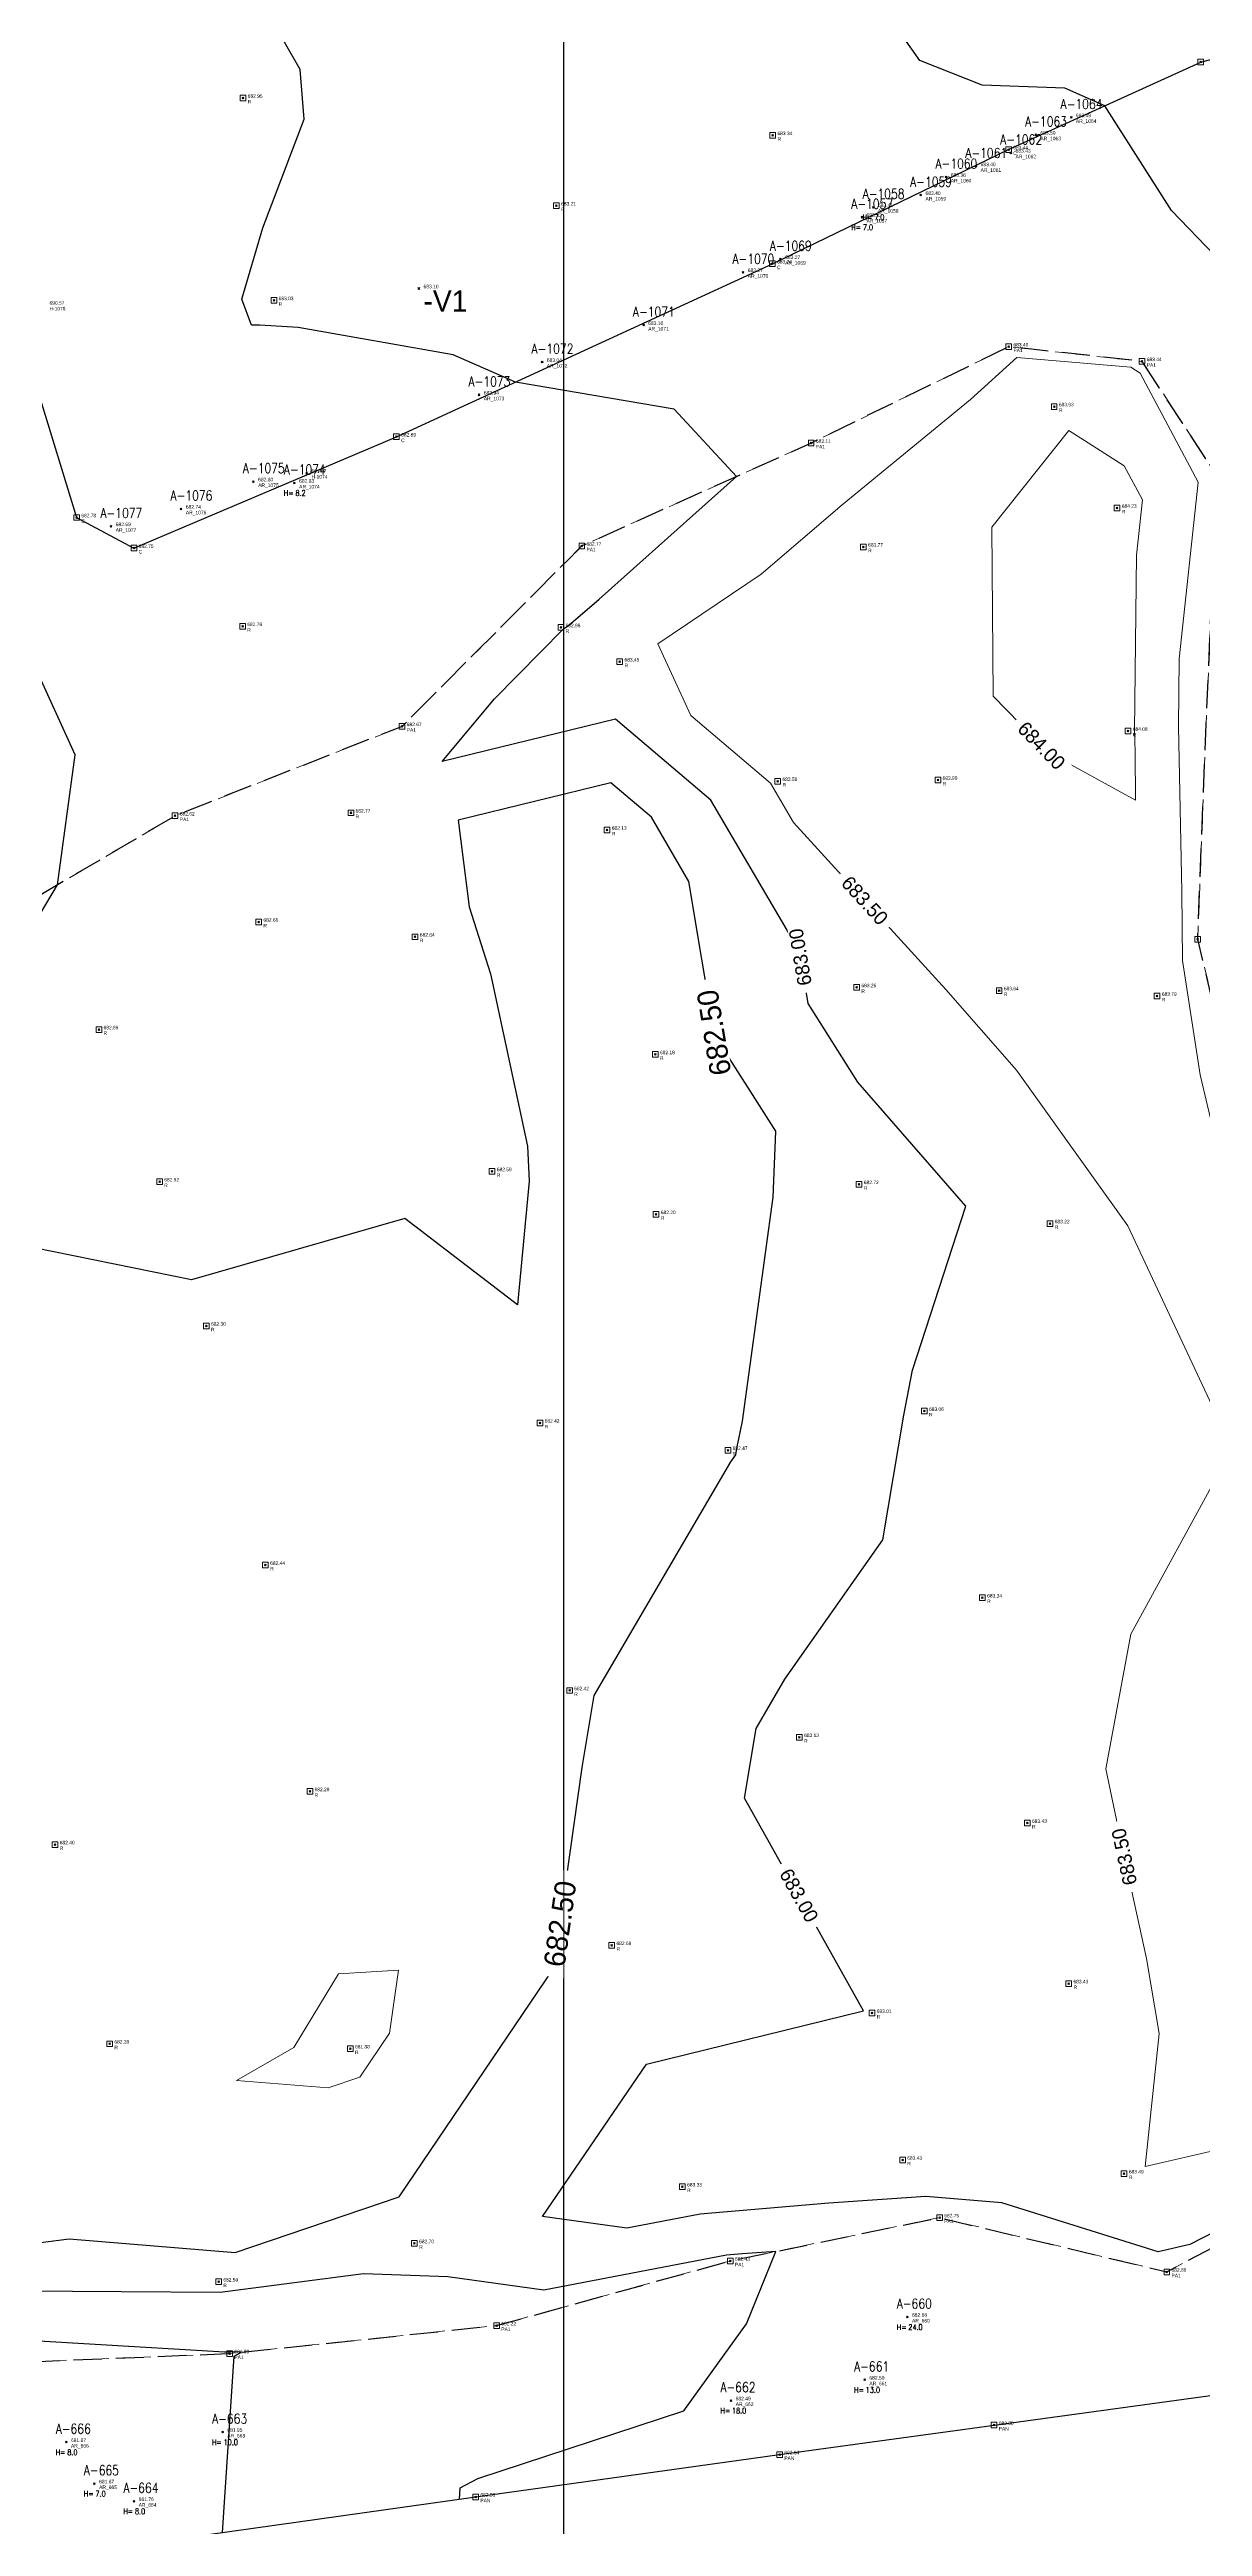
# Model space of a CAD drawing. Extents: x 350769 to 354978, y 6304672 to 6307963.
# Drawn here: x 352681.7 to 352722.7, y 6305811.5 to 6305899.6 of the extents above; entities that cross this region are included whole.
import ezdxf

# ---------------------------------------------------------------- set-up
doc = ezdxf.new("R2010")
doc.units = 0
doc.header["$PDMODE"] = 35
doc.header["$PDSIZE"] = 0.03
for name, pattern in [('4.0 - LO RECABARREN - DESNIVEL NUEVO$0$HIDDEN', [0.375, 0.25, -0.125]), ('CONTINUOS', [0]), ('DASHED', [19.05, 12.7, -6.35]), ('HIDDENX2', [0.75, 0.5, -0.25])]:
    doc.linetypes.add(name, pattern=pattern)
doc.layers.get('0').update_dxf_attribs({"linetype": 'CONTINUOUS'})
doc.layers.get('Defpoints').update_dxf_attribs({"linetype": 'CONTINUOUS'})
for name, color, linetype in [('02_Geo ext_Acotamiento', 7, 'CONTINUOUS'), ('02_Geo ext_Geometria', 2, 'CONTINUOUS'), ('1-ACOPIO', 252, 'HIDDENX2'), ('1-ARBOL H1', 7, 'CONTINUOUS'), ('1-ARBOL H2', 1, 'CONTINUOUS'), ('1-ARBOL H3', 241, 'CONTINUOUS'), ('1-ARBOL NOMBRE', 3, 'CONTINUOUS'), ('1-ARBOL PTO', 7, 'CONTINUOUS'), ('1-CERCO', 252, 'CERCO_LINE'), ('1-coordenadas', 8, 'CONTINUOUS'), ('1-MURO PANDERETA', 250, 'FENCELINE2'), ('C-TINN', 5, 'CONTINUOUS'), ('C-TOPO - BORDE - 2', 7, 'CONTINUOUS'), ('C-TOPO-MAJR', 9, 'CONTINUOUS'), ('C-TOPO-MINR', 8, 'CONTINUOUS'), ('V-NODE-TEXT DIC 2012', 31, 'CONTINUOUS')]:
    doc.layers.add(name, color=color, linetype=linetype)
doc.layers.add('0_ASD_TOPOGRAFIA_ELEMENTOS', color=9, linetype='CONTINUOS', lineweight=5, true_color=0xbdbdbd)
doc.styles.add('ROMANS', font='romans.shx', dxfattribs={"width": 0.65})
doc.linetypes.add('CERCO_LINE', pattern='A,0.5,-0.2,[" X ",STANDARD,S=0.1,R=0,X=-0.1,Y=-0.05],-0.25', length=0.95)
doc.linetypes.add('FENCELINE2', pattern='A,0.25,-0.1,[132,ltypeshp.shx,S=0.1,R=0,X=-0.1,Y=0],-0.1,1', length=1.45)
doc.dimstyles.new('Principal', dxfattribs={"dimscale": 0, "dimtxt": 2, "dimasz": 2, "dimexe": 1, "dimexo": 1, "dimtad": 1, "dimrnd": 0.05, "dimzin": 1, "dimtxsty": 'ROMANS', "dimcen": 2.5, "dimclrt": 2, "dimaunit": 2, "dimadec": 0, "dimazin": 0, "dimtfac": 1, "dimtmove": 0, "dimatfit": 3, "dimfxl": 1, "dimfxlon": 1, "dimarcsym": 0})

# ---------------------------------------------------------------- blocks, each defined once
blk = doc.blocks.new('COORDENADAS')
at = {"layer": '1-coordenadas'}
blk.add_line((520, -900.625), (520, -0.625), dxfattribs=at)
blk = doc.blocks.new('*D990')
at = {"layer": '02_Geo ext_Geometria', "color": 0, "lineweight": -2, "transparency": 16777216}
blk.add_line((352576.022, 6306008.91), (352574.44, 6306014.447), dxfattribs=at)
at = {"layer": '02_Geo ext_Geometria', "color": 0, "transparency": 16777216}
blk.add_solid([(352574.6, 6306014.493), (352574.28, 6306014.401), (352574.165, 6306015.409)], dxfattribs=at)
at = {"layer": 'Defpoints', "color": 0, "transparency": 16777216}
for p in [(352574.165, 6306015.409), (352689.665, 6305611.165)]:
    blk.add_point(p, dxfattribs=at)
at = {"layer": '02_Geo ext_Geometria', "color": 2, "transparency": 16777216, "insert": (352576.282, 6306011.306), "char_height": 1, "attachment_point": 5, "rotation": 285.94554, "style": 'ROMANS'}
blk.add_mtext('R420,40', dxfattribs=at)
blk = doc.blocks.new('*D1163')
at = {"layer": '02_Geo ext_Acotamiento', "color": 0, "lineweight": -2, "transparency": 16777216}
blk.add_line((352570.503, 6306007.292), (352568.844, 6306012.806), dxfattribs=at)
at = {"layer": '02_Geo ext_Acotamiento', "color": 0, "transparency": 16777216}
blk.add_solid([(352569.004, 6306012.854), (352568.685, 6306012.758), (352568.556, 6306013.764)], dxfattribs=at)
at = {"layer": 'Defpoints', "color": 0, "transparency": 16777216}
for p in [(352568.556, 6306013.764), (352689.665, 6305611.165)]:
    blk.add_point(p, dxfattribs=at)
at = {"layer": '02_Geo ext_Acotamiento', "color": 2, "transparency": 16777216, "insert": (352570.729, 6306009.69), "char_height": 1, "attachment_point": 5, "rotation": 286.7422, "style": 'ROMANS'}
blk.add_mtext('R420,40', dxfattribs=at)
blk = doc.blocks.new('TOPOGRAFIA')
at = {"layer": '1-ACOPIO', "color": 9, "lineweight": 0, "true_color": 0xbdbdbd, "flags": 128}
blk.add_lwpolyline([(390646.8, 6302814.043), (390653.024, 6302814.125), (390661.283, 6302814.556), (390671.119, 6302815.911), (390678.704, 6302817.28), (390688.118, 6302817.667), (390697.609, 6302818.661), (390705.919, 6302820.96), (390713.359, 6302822.501), (390721.44, 6302820.57), (390728.662, 6302824.421), (390729.929, 6302829.771), (390728.651, 6302837.187), (390726.657, 6302845.27), (390726.075, 6302852.546), (390724.525, 6302859.662), (390722.539, 6302867.959), (390722.836, 6302875.609), (390723.234, 6302884.428), (390720.56, 6302888.512), (390715.82, 6302889.033), (390708.794, 6302885.607), (390700.639, 6302881.948), (390694.248, 6302875.532), (390686.179, 6302872.353), (390679.88, 6302868.652)], dxfattribs=at)
at = {"layer": '1-ARBOL H1', "color": 9, "lineweight": 0, "true_color": 0xbdbdbd}
for p in [(390710.597, 6302893.64), (390711.001, 6302893.994), (390690.421, 6302884.189), (390712.213, 6302818.967), (390710.697, 6302816.733), (390705.943, 6302815.996), (390682.308, 6302814.516), (390687.868, 6302814.876), (390683.309, 6302813.042), (390684.715, 6302812.415)]:
    blk.add_point(p, dxfattribs=at)
at = {"layer": '1-ARBOL PTO', "color": 9, "lineweight": 0, "true_color": 0xbdbdbd}
for p in [(390718.04, 6302897.189), (390716.778, 6302896.568), (390713.591, 6302895.069), (390714.652, 6302895.446), (390715.894, 6302895.928), (390712.691, 6302894.424), (390710.597, 6302893.64), (390711.001, 6302893.994), (390706.373, 6302891.681), (390707.703, 6302892.147), (390702.833, 6302889.802), (390699.229, 6302888.486), (390696.987, 6302887.322), (390688.963, 6302884.238), (390690.421, 6302884.189), (390686.392, 6302883.267), (390683.899, 6302882.645), (390712.213, 6302818.967), (390710.697, 6302816.733), (390705.943, 6302815.996), (390682.308, 6302814.516), (390687.868, 6302814.876), (390683.309, 6302813.042), (390684.715, 6302812.415)]:
    blk.add_point(p, dxfattribs=at)
at = {"layer": '1-CERCO', "color": 9, "lineweight": 0, "true_color": 0xbdbdbd, "flags": 128}
blk.add_lwpolyline([(390675.467, 6302909.756), (390680.181, 6302891.09), (390682.676, 6302882.959), (390684.716, 6302881.871), (390694.048, 6302885.831), (390707.416, 6302891.982), (390715.813, 6302896.045), (390722.648, 6302899.156), (390726.06, 6302900.082)], dxfattribs=at)
at = {"layer": '1-MURO PANDERETA', "color": 9, "lineweight": 0, "true_color": 0xbdbdbd, "flags": 128}
blk.add_lwpolyline([(390648.595, 6302805.788), (390654.662, 6302806.571), (390657.467, 6302806.99), (390665.408, 6302808.11), (390675.786, 6302809.566), (390684.99, 6302810.899), (390696.866, 6302812.57), (390707.673, 6302814.074), (390715.297, 6302815.121), (390726.192, 6302816.616), (390737.328, 6302818.155)], dxfattribs=at)
at = {"layer": 'C-TINN', "color": 9, "linetype": 'Continuous', "lineweight": 0, "true_color": 0xbdbdbd}
for points, elevation in [([(390722.548, 6302899.056), (390722.548, 6302899.256), (390722.748, 6302899.256), (390722.748, 6302899.056), (390722.548, 6302899.056)], 683.563), ([(390688.492, 6302897.776), (390688.492, 6302897.976), (390688.692, 6302897.976), (390688.692, 6302897.776), (390688.492, 6302897.776)], 682.95), ([(390707.329, 6302896.449), (390707.329, 6302896.649), (390707.529, 6302896.649), (390707.529, 6302896.449), (390707.329, 6302896.449)], 683.343), ([(390715.713, 6302895.945), (390715.713, 6302896.145), (390715.913, 6302896.145), (390715.913, 6302895.945), (390715.713, 6302895.945)], 683.437), ([(390699.637, 6302893.947), (390699.637, 6302894.147), (390699.837, 6302894.147), (390699.837, 6302893.947), (390699.637, 6302893.947)], 683.206), ([(390707.316, 6302891.882), (390707.316, 6302892.082), (390707.516, 6302892.082), (390707.516, 6302891.882), (390707.316, 6302891.882)], 683.244), ([(390689.593, 6302890.58), (390689.593, 6302890.78), (390689.793, 6302890.78), (390689.793, 6302890.58), (390689.593, 6302890.58)], 683.028), ([(390715.72, 6302888.933), (390715.72, 6302889.133), (390715.92, 6302889.133), (390715.92, 6302888.933), (390715.72, 6302888.933)], 683.405), ([(390720.46, 6302888.412), (390720.46, 6302888.612), (390720.66, 6302888.612), (390720.66, 6302888.412), (390720.46, 6302888.412)], 683.436), ([(390717.335, 6302886.805), (390717.335, 6302887.005), (390717.535, 6302887.005), (390717.535, 6302886.805), (390717.335, 6302886.805)], 683.93), ([(390693.948, 6302885.731), (390693.948, 6302885.931), (390694.148, 6302885.931), (390694.148, 6302885.731), (390693.948, 6302885.731)], 682.887), ([(390708.694, 6302885.507), (390708.694, 6302885.707), (390708.894, 6302885.707), (390708.894, 6302885.507), (390708.694, 6302885.507)], 683.111), ([(390682.576, 6302882.859), (390682.576, 6302883.059), (390682.776, 6302883.059), (390682.776, 6302882.859), (390682.576, 6302882.859)], 682.782), ([(390719.572, 6302883.197), (390719.572, 6302883.397), (390719.772, 6302883.397), (390719.772, 6302883.197), (390719.572, 6302883.197)], 684.228), ([(390684.616, 6302881.771), (390684.616, 6302881.971), (390684.816, 6302881.971), (390684.816, 6302881.771), (390684.616, 6302881.771)], 682.748), ([(390700.539, 6302881.848), (390700.539, 6302882.048), (390700.739, 6302882.048), (390700.739, 6302881.848), (390700.539, 6302881.848)], 682.77), ([(390710.554, 6302881.815), (390710.554, 6302882.015), (390710.754, 6302882.015), (390710.754, 6302881.815), (390710.554, 6302881.815)], 683.766), ([(390688.476, 6302878.99), (390688.476, 6302879.19), (390688.676, 6302879.19), (390688.676, 6302878.99), (390688.476, 6302878.99)], 682.775), ([(390699.795, 6302878.949), (390699.795, 6302879.149), (390699.995, 6302879.149), (390699.995, 6302878.949), (390699.795, 6302878.949)], 682.98), ([(390701.89, 6302877.729), (390701.89, 6302877.929), (390702.09, 6302877.929), (390702.09, 6302877.729), (390701.89, 6302877.729)], 683.451), ([(390694.148, 6302875.432), (390694.148, 6302875.632), (390694.348, 6302875.632), (390694.348, 6302875.432), (390694.148, 6302875.432)], 682.668), ([(390719.962, 6302875.265), (390719.962, 6302875.465), (390720.162, 6302875.465), (390720.162, 6302875.265), (390719.962, 6302875.265)], 684.075), ([(390707.506, 6302873.481), (390707.506, 6302873.681), (390707.706, 6302873.681), (390707.706, 6302873.481), (390707.506, 6302873.481)], 683.56), ([(390713.199, 6302873.52), (390713.199, 6302873.72), (390713.399, 6302873.72), (390713.399, 6302873.52), (390713.199, 6302873.52)], 683.898), ([(390686.079, 6302872.253), (390686.079, 6302872.453), (390686.279, 6302872.453), (390686.279, 6302872.253), (390686.079, 6302872.253)], 682.617), ([(390692.327, 6302872.357), (390692.327, 6302872.557), (390692.527, 6302872.557), (390692.527, 6302872.357), (390692.327, 6302872.357)], 682.768), ([(390701.438, 6302871.747), (390701.438, 6302871.947), (390701.638, 6302871.947), (390701.638, 6302871.747), (390701.438, 6302871.747)], 682.129), ([(390689.051, 6302868.475), (390689.051, 6302868.675), (390689.251, 6302868.675), (390689.251, 6302868.475), (390689.051, 6302868.475)], 682.663), ([(390694.612, 6302867.948), (390694.612, 6302868.148), (390694.812, 6302868.148), (390694.812, 6302867.948), (390694.612, 6302867.948)], 682.645), ([(390722.439, 6302867.859), (390722.439, 6302868.059), (390722.639, 6302868.059), (390722.639, 6302867.859), (390722.439, 6302867.859)], 683.328), ([(390710.314, 6302866.147), (390710.314, 6302866.347), (390710.514, 6302866.347), (390710.514, 6302866.147), (390710.314, 6302866.147)], 683.26), ([(390715.379, 6302866.038), (390715.379, 6302866.238), (390715.579, 6302866.238), (390715.579, 6302866.038), (390715.379, 6302866.038)], 683.644), ([(390720.995, 6302865.842), (390720.995, 6302866.042), (390721.195, 6302866.042), (390721.195, 6302865.842), (390720.995, 6302865.842)], 683.788), ([(390683.367, 6302864.65), (390683.367, 6302864.85), (390683.567, 6302864.85), (390683.567, 6302864.65), (390683.367, 6302864.65)], 682.694), ([(390703.151, 6302863.765), (390703.151, 6302863.965), (390703.351, 6302863.965), (390703.351, 6302863.765), (390703.151, 6302863.765)], 682.184), ([(390685.524, 6302859.242), (390685.524, 6302859.442), (390685.724, 6302859.442), (390685.724, 6302859.242), (390685.524, 6302859.242)], 682.921), ([(390697.35, 6302859.604), (390697.35, 6302859.804), (390697.55, 6302859.804), (390697.55, 6302859.604), (390697.35, 6302859.604)], 682.587), ([(390710.4, 6302859.144), (390710.4, 6302859.344), (390710.6, 6302859.344), (390710.6, 6302859.144), (390710.4, 6302859.144)], 682.719), ([(390703.182, 6302858.079), (390703.182, 6302858.279), (390703.382, 6302858.279), (390703.382, 6302858.079), (390703.182, 6302858.079)], 682.202), ([(390717.189, 6302857.752), (390717.189, 6302857.952), (390717.389, 6302857.952), (390717.389, 6302857.752), (390717.189, 6302857.752)], 683.222), ([(390687.189, 6302854.11), (390687.189, 6302854.31), (390687.389, 6302854.31), (390687.389, 6302854.11), (390687.189, 6302854.11)], 682.302), ([(390712.719, 6302851.082), (390712.719, 6302851.282), (390712.919, 6302851.282), (390712.919, 6302851.082), (390712.719, 6302851.082)], 683.062), ([(390699.05, 6302850.66), (390699.05, 6302850.86), (390699.25, 6302850.86), (390699.25, 6302850.66), (390699.05, 6302850.66)], 682.423), ([(390705.735, 6302849.691), (390705.735, 6302849.891), (390705.935, 6302849.891), (390705.935, 6302849.691), (390705.735, 6302849.691)], 682.473), ([(390689.291, 6302845.604), (390689.291, 6302845.804), (390689.491, 6302845.804), (390689.491, 6302845.604), (390689.291, 6302845.604)], 682.439), ([(390714.785, 6302844.444), (390714.785, 6302844.644), (390714.985, 6302844.644), (390714.985, 6302844.444), (390714.785, 6302844.444)], 683.339), ([(390700.102, 6302841.146), (390700.102, 6302841.346), (390700.302, 6302841.346), (390700.302, 6302841.146), (390700.102, 6302841.146)], 682.424), ([(390708.277, 6302839.482), (390708.277, 6302839.682), (390708.477, 6302839.682), (390708.477, 6302839.482), (390708.277, 6302839.482)], 683.134), ([(390690.87, 6302837.557), (390690.87, 6302837.757), (390691.07, 6302837.757), (390691.07, 6302837.557), (390690.87, 6302837.557)], 682.291), ([(390716.381, 6302836.43), (390716.381, 6302836.63), (390716.581, 6302836.63), (390716.581, 6302836.43), (390716.381, 6302836.43)], 683.429), ([(390681.81, 6302835.667), (390681.81, 6302835.867), (390682.01, 6302835.867), (390682.01, 6302835.667), (390681.81, 6302835.667)], 682.399), ([(390701.605, 6302832.085), (390701.605, 6302832.285), (390701.805, 6302832.285), (390701.805, 6302832.085), (390701.605, 6302832.085)], 682.676), ([(390717.854, 6302830.724), (390717.854, 6302830.924), (390718.054, 6302830.924), (390718.054, 6302830.724), (390717.854, 6302830.724)], 683.434), ([(390710.857, 6302829.672), (390710.857, 6302829.872), (390711.057, 6302829.872), (390711.057, 6302829.672), (390710.857, 6302829.672)], 683.011), ([(390683.753, 6302828.581), (390683.753, 6302828.781), (390683.953, 6302828.781), (390683.953, 6302828.581), (390683.753, 6302828.581)], 682.387), ([(390692.308, 6302828.41), (390692.308, 6302828.61), (390692.508, 6302828.61), (390692.508, 6302828.41), (390692.308, 6302828.41)], 681.881), ([(390711.943, 6302824.45), (390711.943, 6302824.65), (390712.143, 6302824.65), (390712.143, 6302824.45), (390711.943, 6302824.45)], 683.426), ([(390719.822, 6302823.963), (390719.822, 6302824.163), (390720.022, 6302824.163), (390720.022, 6302823.963), (390719.822, 6302823.963)], 683.486), ([(390704.117, 6302823.5), (390704.117, 6302823.7), (390704.317, 6302823.7), (390704.317, 6302823.5), (390704.117, 6302823.5)], 683.334), ([(390713.259, 6302822.401), (390713.259, 6302822.601), (390713.459, 6302822.601), (390713.459, 6302822.401), (390713.259, 6302822.401)], 682.752), ([(390694.589, 6302821.482), (390694.589, 6302821.682), (390694.789, 6302821.682), (390694.789, 6302821.482), (390694.589, 6302821.482)], 682.695), ([(390705.819, 6302820.86), (390705.819, 6302821.06), (390706.019, 6302821.06), (390706.019, 6302820.86), (390705.819, 6302820.86)], 682.43), ([(390687.625, 6302820.12), (390687.625, 6302820.32), (390687.825, 6302820.32), (390687.825, 6302820.12), (390687.625, 6302820.12)], 682.589), ([(390721.34, 6302820.47), (390721.34, 6302820.67), (390721.54, 6302820.67), (390721.54, 6302820.47), (390721.34, 6302820.47)], 682.875), ([(390697.509, 6302818.561), (390697.509, 6302818.761), (390697.709, 6302818.761), (390697.709, 6302818.561), (390697.509, 6302818.561)], 682.216), ([(390688.018, 6302817.567), (390688.018, 6302817.767), (390688.218, 6302817.767), (390688.218, 6302817.567), (390688.018, 6302817.567)], 681.99), ([(390715.197, 6302815.021), (390715.197, 6302815.221), (390715.397, 6302815.221), (390715.397, 6302815.021), (390715.197, 6302815.021)], 682.803), ([(390707.573, 6302813.974), (390707.573, 6302814.174), (390707.773, 6302814.174), (390707.773, 6302813.974), (390707.573, 6302813.974)], 682.645), ([(390696.766, 6302812.47), (390696.766, 6302812.67), (390696.966, 6302812.67), (390696.966, 6302812.47), (390696.766, 6302812.47)], 682.534)]:
    blk.add_lwpolyline(points, dxfattribs=dict(at, elevation=elevation))
for p in [(390722.648, 6302899.156, 683.563), (390688.592, 6302897.876, 682.95), (390707.429, 6302896.549, 683.343), (390715.813, 6302896.045, 683.437), (390699.737, 6302894.047, 683.206), (390707.416, 6302891.982, 683.244), (390689.693, 6302890.68, 683.028), (390715.82, 6302889.033, 683.405), (390720.56, 6302888.512, 683.436), (390717.435, 6302886.905, 683.93), (390694.048, 6302885.831, 682.887), (390708.794, 6302885.607, 683.111), (390682.676, 6302882.959, 682.782), (390719.672, 6302883.297, 684.228), (390684.716, 6302881.871, 682.748), (390700.639, 6302881.948, 682.77), (390710.654, 6302881.915, 683.766), (390688.576, 6302879.09, 682.775), (390699.895, 6302879.049, 682.98), (390701.99, 6302877.829, 683.451), (390694.248, 6302875.532, 682.668), (390720.062, 6302875.365, 684.075), (390707.606, 6302873.581, 683.56), (390713.299, 6302873.62, 683.898), (390686.179, 6302872.353, 682.617), (390692.427, 6302872.457, 682.768), (390701.538, 6302871.847, 682.129), (390689.151, 6302868.575, 682.663), (390694.712, 6302868.048, 682.645), (390722.539, 6302867.959, 683.328), (390710.414, 6302866.247, 683.26), (390715.479, 6302866.138, 683.644), (390721.095, 6302865.942, 683.788), (390683.467, 6302864.75, 682.694), (390703.251, 6302863.865, 682.184), (390685.624, 6302859.342, 682.921), (390697.45, 6302859.704, 682.587), (390710.5, 6302859.244, 682.719), (390703.282, 6302858.179, 682.202), (390717.289, 6302857.852, 683.222), (390687.289, 6302854.21, 682.302), (390712.819, 6302851.182, 683.062), (390699.15, 6302850.76, 682.423), (390705.835, 6302849.791, 682.473), (390689.391, 6302845.704, 682.439), (390714.885, 6302844.544, 683.339), (390700.202, 6302841.246, 682.424), (390708.377, 6302839.582, 683.134), (390690.97, 6302837.657, 682.291), (390716.481, 6302836.53, 683.429), (390681.91, 6302835.767, 682.399), (390701.705, 6302832.185, 682.676), (390717.954, 6302830.824, 683.434), (390710.957, 6302829.772, 683.011), (390683.853, 6302828.681, 682.387), (390692.408, 6302828.51, 681.881), (390712.043, 6302824.55, 683.426), (390719.922, 6302824.063, 683.486), (390704.217, 6302823.6, 683.334), (390713.359, 6302822.501, 682.752), (390694.689, 6302821.582, 682.695), (390687.725, 6302820.22, 682.589), (390705.919, 6302820.96, 682.43), (390721.44, 6302820.57, 682.875), (390697.609, 6302818.661, 682.216), (390688.118, 6302817.667, 681.99), (390715.297, 6302815.121, 682.803), (390707.673, 6302814.074, 682.645), (390696.866, 6302812.57, 682.534)]:
    blk.add_point(p, dxfattribs=at)
at = {"layer": 'C-TOPO - BORDE - 2', "color": 9, "true_color": 0xbdbdbd, "elevation": 679.82}
blk.add_lwpolyline([(390585.692, 6302771.644), (390585.793, 6302771.685), (390593.032, 6302773.442), (390605.273, 6302776.691), (390612.341, 6302778.521), (390626.778, 6302782.364), (390635.685, 6302784.863), (390635.714, 6302788.917), (390634.079, 6302801.289), (390635.856, 6302803.736), (390645.055, 6302805.799), (390648.595, 6302805.788), (390654.662, 6302806.571), (390657.467, 6302806.99), (390665.408, 6302808.11), (390675.786, 6302809.566), (390684.99, 6302810.899), (390696.866, 6302812.57), (390707.673, 6302814.074), (390715.297, 6302815.121), (390726.192, 6302816.616)], dxfattribs=at)
at = {"layer": 'C-TOPO-MAJR', "color": 9, "linetype": 'Continuous', "lineweight": -3, "true_color": 0xbdbdbd, "elevation": 682.5}
for points in [[(390696.292, 6302812.489), (390696.319, 6302812.889), (390696.945, 6302813.221), (390704.271, 6302815.624), (390706.49, 6302818.718), (390707.536, 6302821.295), (390706.349, 6302821.212), (390705.787, 6302821.164), (390699.288, 6302819.916), (390695.878, 6302820.393), (390692.871, 6302820.499), (390687.783, 6302819.841), (390679.009, 6302819.892)], [(390677.423, 6302821.101), (390682.414, 6302821.742), (390688.314, 6302821.262), (390694.143, 6302823.242), (390699.647, 6302831.371), (390700.655, 6302838.513), (390701.077, 6302841.068), (390705.939, 6302849.374), (390706.117, 6302849.627), (390706.155, 6302849.855), (390706.347, 6302850.829), (390707.442, 6302858.793), (390707.533, 6302861.136), (390705.355, 6302864.565), (390704.45, 6302870.01), (390703.111, 6302872.297), (390701.665, 6302873.526), (390696.248, 6302872.201), (390696.63, 6302869.116), (390697.398, 6302866.732), (390698.702, 6302860.602), (390698.768, 6302859.359), (390698.352, 6302854.959), (390694.348, 6302858.027), (390686.756, 6302855.852), (390681.167, 6302856.992)], [(390680.716, 6302867.742), (390681.992, 6302869.893), (390682.626, 6302874.517), (390680.618, 6302878.923)]]:
    blk.add_lwpolyline(points, dxfattribs=at)
at = {"layer": 'C-TOPO-MINR', "color": 9, "linetype": 'Continuous', "lineweight": -3, "true_color": 0xbdbdbd}
for points, elevation in [([(390723.448, 6302891.964), (390721.612, 6302893.876), (390719.231, 6302897.601), (390717.812, 6302898.225), (390714.878, 6302898.329), (390712.663, 6302899.215), (390711.539, 6302900.783)], 683.5), ([(390728.348, 6302824.659), (390722.263, 6302821.545), (390721.129, 6302821.285), (390715.576, 6302823.029), (390712.875, 6302823.255), (390709.424, 6302823.015), (390704.846, 6302822.625), (390702.243, 6302822.124), (390699.237, 6302822.545), (390702.942, 6302827.958), (390710.653, 6302829.851), (390706.425, 6302837.418), (390706.834, 6302839.896), (390707.862, 6302841.652), (390711.342, 6302846.598), (390712.084, 6302851.036), (390712.4, 6302852.639), (390714.293, 6302858.466), (390710.455, 6302862.881), (390708.683, 6302865.671), (390708.374, 6302867.534), (390705.231, 6302872.902), (390701.836, 6302875.788), (390695.675, 6302874.282), (390697.531, 6302876.506), (390699.984, 6302878.997), (390700.169, 6302879.122), (390701.254, 6302880.05), (390706.139, 6302884.416), (390703.927, 6302886.817), (390698.279, 6302887.778), (390696.063, 6302888.741), (390690.558, 6302889.717), (390689.195, 6302889.799), (390688.894, 6302889.801), (390688.555, 6302890.729), (390689.298, 6302893.263), (390690.769, 6302897.128), (390690.628, 6302898.896), (390687.834, 6302903.76)], 683), ([(390687.858, 6302811.303), (390688.279, 6302817.573), (390688.538, 6302817.711), (390688.211, 6302817.723), (390688.111, 6302817.71), (390687.939, 6302817.711), (390678.527, 6302818.277)], 682)]:
    blk.add_lwpolyline(points, dxfattribs=dict(at, elevation=elevation))
at = {"layer": 'C-TOPO-MINR', "color": 9, "linetype": 'Continuous', "lineweight": 0, "true_color": 0xbdbdbd}
for points, elevation in [([(390707.352, 6302873.508), (390708.168, 6302872.114), (390713.58, 6302866.179), (390716.097, 6302863.311), (390720.055, 6302857.774), (390723.751, 6302849.872)], 683.5), ([(390723.368, 6302849.129), (390720.156, 6302843.248), (390719.269, 6302838.459), (390719.928, 6302835.343), (390720.721, 6302831.716), (390721.171, 6302829.052), (390720.672, 6302824.324), (390725.556, 6302825.447)], 683.5), ([(390723.706, 6302858.589), (390722.629, 6302863.134), (390721.999, 6302867.205), (390721.969, 6302869.664), (390721.852, 6302875.522), (390721.878, 6302877.936), (390722.553, 6302884.212), (390720.488, 6302888.091), (390720.155, 6302888.304), (390716.112, 6302888.648), (390714.461, 6302887.16), (390709.899, 6302883.414), (390707.013, 6302880.945), (390703.338, 6302878.465), (390704.515, 6302875.919), (390707.352, 6302873.508)], 683.5), ([(390720.311, 6302874.621), (390720.296, 6302875.386), (390720.363, 6302881.618), (390720.574, 6302883.584), (390719.928, 6302884.798), (390717.96, 6302886.057), (390715.222, 6302882.615), (390715.269, 6302876.611), (390717.196, 6302874.626), (390720.332, 6302872.903), (390720.311, 6302874.621)], 684), ([(390690.396, 6302828.55), (390688.362, 6302827.382), (390691.621, 6302827.117), (390692.741, 6302827.497), (390693.8, 6302829.06), (390694.116, 6302831.301), (390691.991, 6302831.165), (390690.396, 6302828.55)], 682)]:
    blk.add_lwpolyline(points, dxfattribs=dict(at, elevation=elevation))
at = {"layer": 'V-NODE-TEXT DIC 2012', "color": 9, "lineweight": 0, "true_color": 0xbdbdbd}
for p in [(390722.648, 6302899.156), (390688.592, 6302897.876), (390718.04, 6302897.189), (390707.429, 6302896.549), (390715.813, 6302896.045), (390716.778, 6302896.568), (390713.591, 6302895.069), (390714.652, 6302895.446), (390715.894, 6302895.928), (390712.691, 6302894.424), (390699.737, 6302894.047), (390710.597, 6302893.64), (390711.001, 6302893.994), (390706.373, 6302891.681), (390707.416, 6302891.982), (390707.703, 6302892.147), (390689.693, 6302890.68), (390694.844, 6302891.103), (390702.833, 6302889.802), (390715.82, 6302889.033), (390699.229, 6302888.486), (390720.56, 6302888.512), (390696.987, 6302887.322), (390717.435, 6302886.905), (390694.048, 6302885.831), (390708.794, 6302885.607), (390690.859, 6302884.535), (390688.963, 6302884.238), (390690.421, 6302884.189), (390682.676, 6302882.959), (390686.392, 6302883.267), (390719.672, 6302883.297), (390683.899, 6302882.645), (390684.716, 6302881.871), (390700.639, 6302881.948), (390710.654, 6302881.915), (390688.576, 6302879.09), (390699.895, 6302879.049), (390701.99, 6302877.829), (390694.248, 6302875.532), (390720.062, 6302875.365), (390707.606, 6302873.581), (390713.299, 6302873.62), (390686.179, 6302872.353), (390692.427, 6302872.457), (390701.538, 6302871.847), (390689.151, 6302868.575), (390694.712, 6302868.048), (390722.539, 6302867.959), (390710.414, 6302866.247), (390715.479, 6302866.138), (390721.095, 6302865.942), (390683.467, 6302864.75), (390703.251, 6302863.865), (390685.624, 6302859.342), (390697.45, 6302859.704), (390710.5, 6302859.244), (390703.282, 6302858.179), (390717.289, 6302857.852), (390687.289, 6302854.21), (390712.819, 6302851.182), (390699.15, 6302850.76), (390705.835, 6302849.791), (390689.391, 6302845.704), (390714.885, 6302844.544), (390700.202, 6302841.246), (390708.377, 6302839.582), (390690.97, 6302837.657), (390716.481, 6302836.53), (390681.91, 6302835.767), (390701.705, 6302832.185), (390717.954, 6302830.824), (390710.957, 6302829.772), (390683.853, 6302828.681), (390692.408, 6302828.51), (390712.043, 6302824.55), (390719.922, 6302824.063), (390704.217, 6302823.6), (390713.359, 6302822.501), (390694.689, 6302821.582), (390687.725, 6302820.22), (390705.919, 6302820.96), (390721.44, 6302820.57), (390697.609, 6302818.661), (390712.213, 6302818.967), (390688.118, 6302817.667), (390710.697, 6302816.733), (390705.943, 6302815.996), (390715.297, 6302815.121), (390682.308, 6302814.516), (390687.868, 6302814.876), (390707.673, 6302814.074), (390683.309, 6302813.042), (390684.715, 6302812.415), (390696.866, 6302812.57)]:
    blk.add_point(p, dxfattribs=at)
at = {"layer": '1-ARBOL H2', "color": 9, "lineweight": 0, "true_color": 0xbdbdbd, "style": 'ROMANS', "width": 0.8}
for p in [(390710.22, 6302893.178), (390710.624, 6302893.532), (390690.044, 6302883.727), (390711.836, 6302818.505), (390710.32, 6302816.271), (390705.566, 6302815.534), (390681.931, 6302814.054), (390687.491, 6302814.414), (390682.932, 6302812.58), (390684.338, 6302811.953)]:
    blk.add_text('H=', height=0.2, dxfattribs=at).set_placement(p)
at = {"layer": '1-ARBOL H3', "color": 9, "lineweight": 0, "true_color": 0xbdbdbd, "style": 'ROMANS', "width": 0.8}
for s, p in [('7.0', (390710.633, 6302893.178)), ('7.0', (390711.037, 6302893.532)), ('8.2', (390690.457, 6302883.727)), ('24.0', (390712.249, 6302818.505)), ('13.0', (390710.733, 6302816.271)), ('18.0', (390705.979, 6302815.534)), ('8.0', (390682.344, 6302814.054)), ('10.0', (390687.904, 6302814.414)), ('7.0', (390683.345, 6302812.58)), ('8.0', (390684.751, 6302811.953))]:
    blk.add_text(s, height=0.2, dxfattribs=at).set_placement(p)
at = {"layer": '1-ARBOL NOMBRE', "color": 9, "lineweight": 0, "true_color": 0xbdbdbd, "style": 'ROMANS', "width": 0.8}
for s, p in [('A-1064', (390717.663, 6302897.489)), ('A-1063', (390716.401, 6302896.868)), ('A-1061', (390714.275, 6302895.746)), ('A-1062', (390715.517, 6302896.228)), ('A-1059', (390712.314, 6302894.724)), ('A-1060', (390713.214, 6302895.369)), ('A-1057', (390710.22, 6302893.94)), ('A-1058', (390710.624, 6302894.294)), ('A-1069', (390707.326, 6302892.447)), ('A-1070', (390705.996, 6302891.981)), ('A-1071', (390702.456, 6302890.102)), ('A-1072', (390698.852, 6302888.786)), ('A-1073', (390696.61, 6302887.622)), ('A-1075', (390688.586, 6302884.538)), ('A-1074', (390690.044, 6302884.489)), ('A-1076', (390686.015, 6302883.567)), ('A-1077', (390683.522, 6302882.945)), ('A-660', (390711.836, 6302819.267)), ('A-661', (390710.32, 6302817.033)), ('A-662', (390705.566, 6302816.296)), ('A-666', (390681.931, 6302814.816)), ('A-663', (390687.491, 6302815.176)), ('A-665', (390682.932, 6302813.342)), ('A-664', (390684.338, 6302812.715))]:
    blk.add_text(s, height=0.35, dxfattribs=at).set_placement(p)
at = {"layer": 'V-NODE-TEXT DIC 2012', "color": 9, "lineweight": 0, "true_color": 0xbdbdbd}
for s, height, p in [('682.95', 0.125, (390688.759, 6302897.884)), ('R', 0.125, (390688.759, 6302897.684)), ('AR_1064', 0.127, (390718.207, 6302896.994)), ('683.49', 0.127, (390718.207, 6302897.196)), ('683.34', 0.125, (390707.596, 6302896.557)), ('R', 0.125, (390707.596, 6302896.357)), ('683.44', 0.125, (390715.98, 6302896.053)), ('C', 0.125, (390715.98, 6302895.853)), ('683.43', 0.127, (390716.061, 6302895.935)), ('AR_1063', 0.127, (390716.945, 6302896.373)), ('683.50', 0.127, (390716.945, 6302896.575)), ('683.36', 0.127, (390713.758, 6302895.076)), ('AR_1061', 0.127, (390714.819, 6302895.251)), ('683.40', 0.127, (390714.819, 6302895.453)), ('AR_1062', 0.127, (390716.061, 6302895.733)), ('683.21', 0.125, (390699.904, 6302894.055)), ('AR_1059', 0.127, (390712.858, 6302894.229)), ('683.40', 0.127, (390712.858, 6302894.431)), ('AR_1060', 0.127, (390713.758, 6302894.874)), ('R', 0.125, (390699.904, 6302893.855)), ('AR_1057', 0.127, (390710.764, 6302893.445)), ('683.33', 0.127, (390710.764, 6302893.647)), ('AR_1058', 0.127, (390711.168, 6302893.799)), ('683.41', 0.127, (390711.168, 6302894.001)), ('AR_1070', 0.127, (390706.54, 6302891.486)), ('683.27', 0.127, (390706.54, 6302891.688)), ('683.24', 0.125, (390707.583, 6302891.99)), ('C', 0.125, (390707.583, 6302891.79)), ('AR_1069', 0.127, (390707.87, 6302891.952)), ('683.27', 0.127, (390707.87, 6302892.154)), ('690.57', 0.125, (390681.713, 6302890.525)), ('683.03', 0.125, (390689.86, 6302890.688)), ('683.10', 0.127, (390695.011, 6302891.11)), ('-V1', 0.75, (390695.011, 6302890.285)), ('H-1078', 0.125, (390681.713, 6302890.325)), ('R', 0.125, (390689.86, 6302890.488)), ('683.10', 0.127, (390703, 6302889.809)), ('AR_1071', 0.127, (390703, 6302889.607)), ('683.40', 0.125, (390715.987, 6302889.041)), ('PA1', 0.125, (390715.987, 6302888.841)), ('AR_1072', 0.127, (390699.396, 6302888.291)), ('683.04', 0.127, (390699.396, 6302888.493)), ('683.44', 0.125, (390720.727, 6302888.52)), ('PA1', 0.125, (390720.727, 6302888.32)), ('AR_1073', 0.127, (390697.154, 6302887.127)), ('682.94', 0.127, (390697.154, 6302887.329)), ('683.93', 0.125, (390717.602, 6302886.913)), ('R', 0.125, (390717.602, 6302886.713)), ('682.89', 0.125, (390694.215, 6302885.839)), ('C', 0.125, (390694.215, 6302885.639)), ('683.11', 0.125, (390708.961, 6302885.615)), ('PA1', 0.125, (390708.961, 6302885.415)), ('691.07', 0.125, (390691.026, 6302884.543)), ('AR_1075', 0.127, (390689.13, 6302884.043)), ('682.80', 0.127, (390689.13, 6302884.245)), ('AR_1074', 0.127, (390690.588, 6302883.994)), ('682.83', 0.127, (390690.588, 6302884.196)), ('H-1074', 0.125, (390691.026, 6302884.343)), ('682.78', 0.125, (390682.843, 6302882.967)), ('C', 0.125, (390682.843, 6302882.767)), ('682.69', 0.127, (390684.066, 6302882.652)), ('AR_1076', 0.127, (390686.559, 6302883.072)), ('682.74', 0.127, (390686.559, 6302883.274)), ('684.23', 0.125, (390719.839, 6302883.305)), ('R', 0.125, (390719.839, 6302883.105)), ('AR_1077', 0.127, (390684.066, 6302882.45)), ('682.75', 0.125, (390684.883, 6302881.879)), ('682.77', 0.125, (390700.806, 6302881.956)), ('PA1', 0.125, (390700.806, 6302881.756)), ('683.77', 0.125, (390710.821, 6302881.923)), ('R', 0.125, (390710.821, 6302881.723)), ('C', 0.125, (390684.883, 6302881.679)), ('682.78', 0.125, (390688.743, 6302879.098)), ('R', 0.125, (390688.743, 6302878.898)), ('682.98', 0.125, (390700.062, 6302879.057)), ('R', 0.125, (390700.062, 6302878.857)), ('683.45', 0.125, (390702.157, 6302877.837)), ('R', 0.125, (390702.157, 6302877.637)), ('682.67', 0.125, (390694.415, 6302875.54)), ('PA1', 0.125, (390694.415, 6302875.34)), ('684.08', 0.125, (390720.229, 6302875.373)), ('R', 0.125, (390720.229, 6302875.173)), ('683.56', 0.125, (390707.773, 6302873.589)), ('R', 0.125, (390707.773, 6302873.389)), ('683.90', 0.125, (390713.466, 6302873.628)), ('R', 0.125, (390713.466, 6302873.428)), ('682.62', 0.125, (390686.346, 6302872.361)), ('PA1', 0.125, (390686.346, 6302872.161)), ('682.77', 0.125, (390692.594, 6302872.465)), ('R', 0.125, (390692.594, 6302872.265)), ('682.13', 0.125, (390701.705, 6302871.855)), ('R', 0.125, (390701.705, 6302871.655)), ('682.66', 0.125, (390689.318, 6302868.583)), ('R', 0.125, (390689.318, 6302868.383)), ('682.64', 0.125, (390694.879, 6302868.056)), ('R', 0.125, (390694.879, 6302867.856)), ('683.26', 0.125, (390710.581, 6302866.255)), ('R', 0.125, (390710.581, 6302866.055)), ('683.64', 0.125, (390715.646, 6302866.146)), ('R', 0.125, (390715.646, 6302865.946)), ('683.79', 0.125, (390721.262, 6302865.95)), ('R', 0.125, (390721.262, 6302865.75)), ('682.69', 0.125, (390683.634, 6302864.758)), ('R', 0.125, (390683.634, 6302864.558)), ('682.18', 0.125, (390703.418, 6302863.873)), ('R', 0.125, (390703.418, 6302863.673)), ('682.59', 0.125, (390697.617, 6302859.712)), ('682.92', 0.125, (390685.791, 6302859.35)), ('R', 0.125, (390685.791, 6302859.15)), ('R', 0.125, (390697.617, 6302859.512)), ('682.72', 0.125, (390710.667, 6302859.252)), ('R', 0.125, (390710.667, 6302859.052)), ('682.20', 0.125, (390703.449, 6302858.187)), ('R', 0.125, (390703.449, 6302857.987)), ('683.22', 0.125, (390717.456, 6302857.86)), ('R', 0.125, (390717.456, 6302857.66)), ('682.30', 0.125, (390687.456, 6302854.218)), ('R', 0.125, (390687.456, 6302854.018)), ('683.06', 0.125, (390712.986, 6302851.19)), ('R', 0.125, (390712.986, 6302850.99)), ('682.42', 0.125, (390699.317, 6302850.768)), ('R', 0.125, (390699.317, 6302850.568)), ('682.47', 0.125, (390706.002, 6302849.799)), ('R', 0.125, (390706.002, 6302849.599)), ('682.44', 0.125, (390689.558, 6302845.712)), ('R', 0.125, (390689.558, 6302845.512)), ('683.34', 0.125, (390715.052, 6302844.552)), ('R', 0.125, (390715.052, 6302844.352)), ('682.42', 0.125, (390700.369, 6302841.254)), ('R', 0.125, (390700.369, 6302841.054)), ('683.13', 0.125, (390708.544, 6302839.59)), ('R', 0.125, (390708.544, 6302839.39)), ('682.29', 0.125, (390691.137, 6302837.665)), ('R', 0.125, (390691.137, 6302837.465)), ('683.43', 0.125, (390716.648, 6302836.538)), ('R', 0.125, (390716.648, 6302836.338)), ('682.40', 0.125, (390682.077, 6302835.775)), ('R', 0.125, (390682.077, 6302835.575)), ('682.68', 0.125, (390701.872, 6302832.193)), ('R', 0.125, (390701.872, 6302831.993)), ('683.43', 0.125, (390718.121, 6302830.832)), ('R', 0.125, (390718.121, 6302830.632)), ('683.01', 0.125, (390711.124, 6302829.78)), ('R', 0.125, (390711.124, 6302829.58)), ('682.39', 0.125, (390684.02, 6302828.689)), ('R', 0.125, (390684.02, 6302828.489)), ('681.88', 0.125, (390692.575, 6302828.518)), ('R', 0.125, (390692.575, 6302828.318)), ('683.43', 0.125, (390712.21, 6302824.558)), ('683.33', 0.125, (390704.384, 6302823.608)), ('R', 0.125, (390712.21, 6302824.358)), ('683.49', 0.125, (390720.089, 6302824.071)), ('R', 0.125, (390720.089, 6302823.871)), ('R', 0.125, (390704.384, 6302823.408)), ('682.75', 0.125, (390713.526, 6302822.509)), ('PA1', 0.125, (390713.526, 6302822.309)), ('682.70', 0.125, (390694.856, 6302821.59)), ('R', 0.125, (390694.856, 6302821.39)), ('682.43', 0.125, (390706.086, 6302820.968)), ('682.59', 0.125, (390687.892, 6302820.228)), ('PA1', 0.125, (390706.086, 6302820.768)), ('682.88', 0.125, (390721.607, 6302820.578)), ('PA1', 0.125, (390721.607, 6302820.378)), ('R', 0.125, (390687.892, 6302820.028)), ('682.22', 0.125, (390697.776, 6302818.669)), ('PA1', 0.125, (390697.776, 6302818.469)), ('AR_660', 0.127, (390712.38, 6302818.772)), ('682.68', 0.127, (390712.38, 6302818.974)), ('681.99', 0.125, (390688.285, 6302817.675)), ('PA1', 0.125, (390688.285, 6302817.475)), ('AR_661', 0.127, (390710.864, 6302816.538)), ('682.50', 0.127, (390710.864, 6302816.74)), ('AR_662', 0.127, (390706.11, 6302815.801)), ('682.49', 0.127, (390706.11, 6302816.003)), ('681.95', 0.127, (390688.035, 6302814.883)), ('682.80', 0.125, (390715.464, 6302815.129)), ('PAN', 0.125, (390715.464, 6302814.929)), ('AR_666', 0.127, (390682.475, 6302814.321)), ('681.87', 0.127, (390682.475, 6302814.523)), ('AR_663', 0.127, (390688.035, 6302814.681)), ('682.64', 0.125, (390707.84, 6302814.082)), ('681.87', 0.127, (390683.476, 6302813.049)), ('PAN', 0.125, (390707.84, 6302813.882)), ('AR_665', 0.127, (390683.476, 6302812.847)), ('AR_664', 0.127, (390684.882, 6302812.22)), ('681.76', 0.127, (390684.882, 6302812.422)), ('682.53', 0.125, (390697.033, 6302812.578)), ('PAN', 0.125, (390697.033, 6302812.378))]:
    blk.add_text(s, height=height, dxfattribs=at).set_placement(p)
at = {"layer": 'C-TOPO-MAJR', "color": 9, "linetype": 'Continuous', "lineweight": 0, "true_color": 0xbdbdbd, "char_height": 0.75, "width": 3.75143, "attachment_point": 5, "bg_fill": 3, "box_fill_scale": 1.042333, "bg_fill_color": 9, "bg_fill_true_color": 13158600, "bg_fill_transparency": 0}
for insert, rotation in [((390705.342, 6302864.64, 682.5), 99.43642), ((390699.869, 6302832.949, 682.5), 81.96255)]:
    blk.add_mtext('682.50', dxfattribs=dict(at, insert=insert, rotation=rotation))
at = {"layer": 'C-TOPO-MINR', "color": 9, "linetype": 'Continuous', "lineweight": 0, "true_color": 0xbdbdbd, "char_height": 0.5, "width": 2.50095, "attachment_point": 5, "bg_fill": 3, "box_fill_scale": 1.0635, "bg_fill_color": 9, "bg_fill_true_color": 13158600, "bg_fill_transparency": 0}
for s, insert, rotation in [('684.00', (390716.982, 6302874.846, 684), 314.15088), ('683.50', (390710.699, 6302869.338, 683.5), 312.35959), ('683.00', (390708.408, 6302867.328, 683), 99.43642), ('683.50', (390719.93, 6302835.332, 683.5), 102.34273), ('683.00', (390708.359, 6302833.957, 683), 299.19685)]:
    blk.add_mtext(s, dxfattribs=dict(at, insert=insert, rotation=rotation))
at = {"layer": '1-coordenadas', "color": 9, "linetype": '4.0 - LO RECABARREN - DESNIVEL NUEVO$0$HIDDEN', "lineweight": 0, "ltscale": 50, "true_color": 0xbdbdbd}
blk.add_line((390700, 6302300), (390700, 6303200), dxfattribs=at)

msp = doc.modelspace()

# ---------------------------------------------------------------- linework, layer by layer
at = {"layer": '1-ACOPIO', "ltscale": 2, "flags": 128}
msp.add_lwpolyline([(352646.8, 6305814.043), (352653.024, 6305814.125), (352661.283, 6305814.556), (352671.119, 6305815.911), (352678.704, 6305817.28), (352688.118, 6305817.667), (352697.609, 6305818.661), (352705.919, 6305820.96), (352713.359, 6305822.501), (352721.44, 6305820.57), (352728.662, 6305824.421), (352729.929, 6305829.771), (352728.651, 6305837.187), (352726.657, 6305845.27), (352726.075, 6305852.546), (352724.525, 6305859.662), (352722.539, 6305867.959), (352722.836, 6305875.609), (352723.234, 6305884.428), (352720.56, 6305888.512), (352715.82, 6305889.033), (352708.794, 6305885.607), (352700.639, 6305881.948), (352694.248, 6305875.532), (352686.179, 6305872.353), (352679.88, 6305868.652)], dxfattribs=at)
at = {"layer": '1-CERCO', "ltscale": 6, "flags": 128}
msp.add_lwpolyline([(352675.467, 6305909.756), (352680.181, 6305891.09), (352682.676, 6305882.959), (352684.716, 6305881.871), (352694.048, 6305885.831), (352707.416, 6305891.982), (352715.813, 6305896.045), (352722.648, 6305899.156), (352726.06, 6305900.082)], dxfattribs=at)
at = {"layer": '1-MURO PANDERETA', "flags": 128}
msp.add_lwpolyline([(352648.595, 6305805.788), (352654.662, 6305806.571), (352657.467, 6305806.99), (352665.408, 6305808.11), (352675.786, 6305809.566), (352684.99, 6305810.899), (352696.866, 6305812.57), (352707.673, 6305814.074), (352715.297, 6305815.121), (352726.192, 6305816.616), (352737.328, 6305818.155)], dxfattribs=at)
at = {"layer": 'C-TOPO - BORDE - 2', "elevation": 679.82}
msp.add_lwpolyline([(352585.692, 6305771.644), (352585.793, 6305771.685), (352593.032, 6305773.442), (352605.273, 6305776.691), (352612.341, 6305778.521), (352626.778, 6305782.364), (352635.685, 6305784.863), (352635.714, 6305788.917), (352634.079, 6305801.289), (352635.856, 6305803.736), (352645.055, 6305805.799), (352648.595, 6305805.788), (352654.662, 6305806.571), (352657.467, 6305806.99), (352665.408, 6305808.11), (352675.786, 6305809.566), (352684.99, 6305810.899), (352696.866, 6305812.57), (352707.673, 6305814.074), (352715.297, 6305815.121), (352726.192, 6305816.616)], dxfattribs=at)

# ---------------------------------------------------------------- block references
at = {"color": 252, "linetype": 'DASHED'}
msp.add_blockref('COORDENADAS', (352180, 6306200.625), dxfattribs=at)

# ---------------------------------------------------------------- dimensions: what is measured, and where the dimension line sits
at = {"layer": '02_Geo ext_Acotamiento'}
dim = msp.add_radius_dim(center=(352689.665, 6305611.165), mpoint=(352568.556, 6306013.764), dimstyle='Principal', override={"dimscale": 0, "dimaunit": 0, "dimfxl": 0.22, "dimarcsym": 1}, dxfattribs=at)
dim.commit()
dim.dimension.update_dxf_attribs({"geometry": '*D1163', "text_midpoint": (352569.86, 6306009.429), "dimtype": 164})
at = {"layer": '02_Geo ext_Geometria'}
dim = msp.add_radius_dim(center=(352689.665, 6305611.165), mpoint=(352574.165, 6306015.409), dimstyle='Principal', override={"dimscale": 0, "dimaunit": 0, "dimfxl": 0.22, "dimarcsym": 1}, dxfattribs=at)
dim.commit()
dim.dimension.update_dxf_attribs({"geometry": '*D990', "text_midpoint": (352575.409, 6306011.056), "dimtype": 164})

# ---------------------------------------------------------------- next in the draw order: block references
at = {"layer": '0_ASD_TOPOGRAFIA_ELEMENTOS', "color": 30, "true_color": 0xf26507}
msp.add_blockref('TOPOGRAFIA', (-38000, 3000), dxfattribs=at)

doc.saveas('drawing.dxf')
